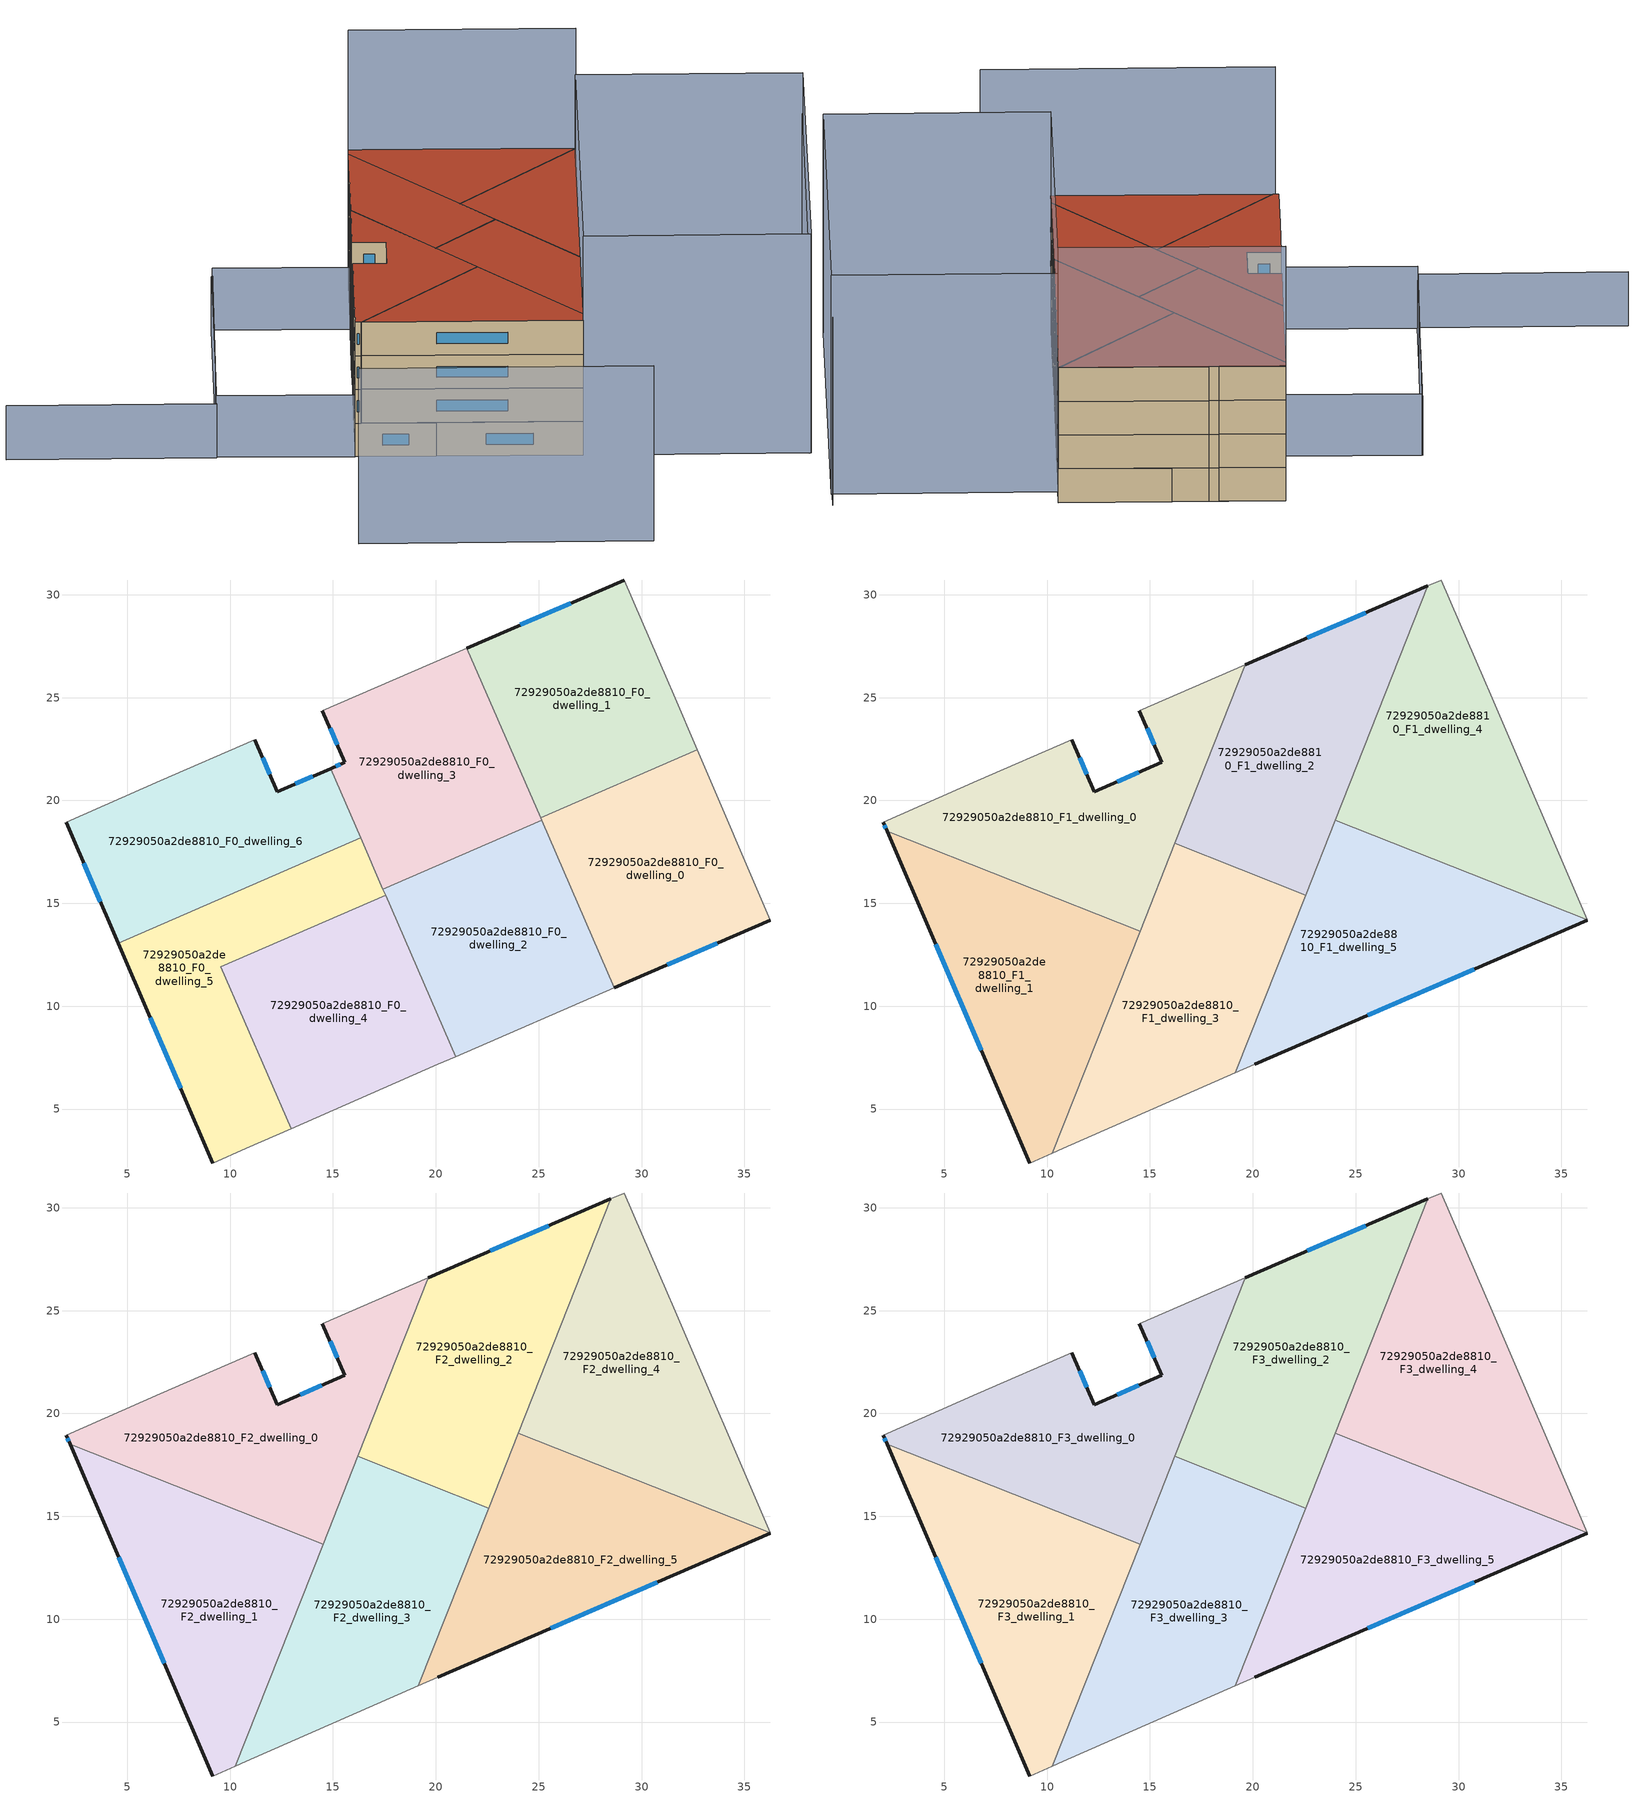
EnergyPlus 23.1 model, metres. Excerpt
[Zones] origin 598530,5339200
72929050a2de8810_F0_dwelling_0
 floor ground (EU_floor_Construction): 32.7,22.46 36.26,14.17 28.68,10.89 25.09,19.16 z0
 wall outside (EU_wall_Construction): 28.68,10.89 36.26,14.17 z0:3
 wall adiabatic (EU_wall_Construction): 36.26,14.17 32.7,22.46 z0:3
 wall to 72929050a2de8810_F0_dwelling_1 (EU_wall_Construction): 32.7,22.46 25.09,19.16 z0:3
 wall to 72929050a2de8810_F0_dwelling_2 (EU_wall_Construction): 25.14,19.04 28.68,10.89 z0:3
 wall to 72929050a2de8810_F0_dwelling_3 (EU_wall_Construction): 25.09,19.16 25.14,19.04 z0:3
 window (EU_Window_Construction): 31.26,12.01 33.68,13.06 z1.02:1.98
72929050a2de8810_F0_dwelling_1
 floor ground (EU_floor_Construction): 29.16,30.72 31.24,25.88 31.55,25.13 32.7,22.46 25.09,19.16 21.51,27.41 z0
 wall outside (EU_wall_Construction): 29.16,30.72 21.51,27.41 z0:3
 wall adiabatic (EU_wall_Construction): 32.7,22.46 31.55,25.13 31.24,25.88 29.16,30.72 z0:3
 wall to 72929050a2de8810_F0_dwelling_3 (EU_wall_Construction): 21.51,27.41 25.09,19.16 z0:3
 window (EU_Window_Construction): 26.56,29.59 24.11,28.54 z1.02:1.98
72929050a2de8810_F0_dwelling_2
 floor ground (EU_floor_Construction): 25.14,19.04 28.68,10.89 20.96,7.55 17.43,15.69 z0
 wall to 72929050a2de8810_F0_dwelling_3 (EU_wall_Construction): 25.14,19.04 17.43,15.69 z0:3
 wall adiabatic (EU_wall_Construction): 20.96,7.55 28.68,10.89 z0:3
 wall to 72929050a2de8810_F0_dwelling_4 (EU_wall_Construction): 17.56,15.39 20.96,7.55 z0:3
 wall to 72929050a2de8810_F0_dwelling_5 (EU_wall_Construction): 17.43,15.69 17.56,15.39 z0:3
72929050a2de8810_F0_dwelling_3
 floor ground (EU_floor_Construction): 21.51,27.41 25.14,19.04 17.43,15.69 14.89,21.55 15.58,21.85 14.49,24.37 z0
 wall outside (EU_wall_Construction): 14.49,24.37 15.58,21.85 14.89,21.55 z0:3
 wall adiabatic (EU_wall_Construction): 21.51,27.41 14.49,24.37 z0:3
 wall to 72929050a2de8810_F0_dwelling_6 (EU_wall_Construction): 14.89,21.55 16.35,18.18 z0:3
 wall to 72929050a2de8810_F0_dwelling_5 (EU_wall_Construction): 16.35,18.18 17.43,15.69 z0:3
 window (EU_Window_Construction): 15.35,21.75 15.12,21.65 / 14.86,23.52 15.21,22.71 z1.02:1.98
72929050a2de8810_F0_dwelling_4
 floor ground (EU_floor_Construction): 17.56,15.39 20.96,7.55 20.1,7.17 12.97,4.05 9.56,11.93 z0
 wall adiabatic (EU_wall_Construction): 12.97,4.05 20.1,7.17 20.96,7.55 z0:3
 wall to 72929050a2de8810_F0_dwelling_5 (EU_wall_Construction): 17.56,15.39 9.56,11.93 12.97,4.05 z0:3
72929050a2de8810_F0_dwelling_5
 floor ground (EU_floor_Construction): 16.35,18.18 17.56,15.39 9.56,11.93 12.97,4.05 10.78,3.08 9.16,2.38 4.56,13.07 z0
 wall outside (EU_wall_Construction): 4.56,13.07 9.16,2.38 z0:3
 wall adiabatic (EU_wall_Construction): 9.16,2.38 10.78,3.08 12.97,4.05 z0:3
 wall to 72929050a2de8810_F0_dwelling_6 (EU_wall_Construction): 16.35,18.18 4.56,13.07 z0:3
 window (EU_Window_Construction): 6.12,9.43 7.59,6.01 z1.02:1.98
72929050a2de8810_F0_dwelling_6
 floor ground (EU_floor_Construction): 14.89,21.55 16.35,18.18 4.56,13.07 2.03,18.95 6.61,20.96 11.2,22.95 12.3,20.43 z0
 wall outside (EU_wall_Construction): 2.03,18.95 4.56,13.07 / 14.89,21.55 12.3,20.43 11.2,22.95 z0:3
 wall adiabatic (EU_wall_Construction): 11.2,22.95 6.61,20.96 2.03,18.95 z0:3
 window (EU_Window_Construction): 2.89,16.95 3.7,15.07 / 11.93,21.28 11.58,22.09 / 14.01,21.17 13.18,20.81 z1.02:1.98
72929050a2de8810_F1_dwelling_0
 floor to 72929050a2de8810_F0_dwelling_6 (EU_floor_Construction): 14.89,21.55 16.33,18.23 16.3,18.16 10,15.42 2.22,18.5 2.03,18.95 6.61,20.96 11.2,22.95 12.3,20.43 z3
 floor to 72929050a2de8810_F0_dwelling_5 (EU_floor_Construction): 16.3,18.16 14.72,14.17 13.99,13.85 10,15.42 z3
 floor to 72929050a2de8810_F0_dwelling_3 (EU_floor_Construction): 19.64,26.6 16.33,18.23 14.89,21.55 15.58,21.85 14.49,24.37 z3
 floor to 72929050a2de8810_F0_dwelling_4 (EU_floor_Construction): 14.72,14.17 14.52,13.64 13.99,13.85 z3
 wall outside (EU_wall_Construction): 14.49,24.37 15.58,21.85 12.3,20.43 11.2,22.95 / 2.03,18.95 2.22,18.5 z3:6
 wall adiabatic (EU_wall_Construction): 19.64,26.6 14.49,24.37 / 11.2,22.95 6.61,20.96 2.03,18.95 z3:6
 wall to 72929050a2de8810_F1_dwelling_1 (EU_wall_Construction): 2.22,18.5 14.52,13.64 z3:6
 wall to 72929050a2de8810_F1_dwelling_2 (EU_wall_Construction): 16.21,17.92 19.64,26.6 z3:6
 wall to 72929050a2de8810_F1_dwelling_3 (EU_wall_Construction): 14.52,13.64 16.21,17.92 z3:6
 window (EU_Window_Construction): 11.93,21.28 11.58,22.09 / 14.47,21.37 13.42,20.91 / 14.86,23.52 15.21,22.71 / 2.09,18.8 2.15,18.65 z4.02:4.98
72929050a2de8810_F1_dwelling_1
 floor to 72929050a2de8810_F0_dwelling_5 (EU_floor_Construction): 13.99,13.85 9.56,11.93 11.8,6.76 10.26,2.86 9.16,2.38 4.56,13.07 10,15.42 z3
 floor to 72929050a2de8810_F0_dwelling_6 (EU_floor_Construction): 10,15.42 4.56,13.07 2.22,18.5 z3
 floor to 72929050a2de8810_F0_dwelling_4 (EU_floor_Construction): 14.52,13.64 11.8,6.76 9.56,11.93 13.99,13.85 z3
 wall outside (EU_wall_Construction): 2.22,18.5 9.16,2.38 z3:6
 wall adiabatic (EU_wall_Construction): 9.16,2.38 10.26,2.86 z3:6
 wall to 72929050a2de8810_F1_dwelling_3 (EU_wall_Construction): 10.26,2.86 14.52,13.64 z3:6
 window (EU_Window_Construction): 4.58,13.01 6.8,7.86 z4.02:4.98
72929050a2de8810_F1_dwelling_2
 floor to 72929050a2de8810_F0_dwelling_1 (EU_floor_Construction): 28.5,30.43 24.55,20.42 21.51,27.41 z3
 floor to 72929050a2de8810_F0_dwelling_2 (EU_floor_Construction): 23.76,18.44 22.56,15.41 19.53,16.6 z3
 floor to 72929050a2de8810_F0_dwelling_3 (EU_floor_Construction): 21.51,27.41 24.55,20.42 23.76,18.44 19.53,16.6 16.51,17.8 16.33,18.23 19.64,26.6 z3
 floor to 72929050a2de8810_F0_dwelling_5 (EU_floor_Construction): 16.35,18.18 16.51,17.8 16.21,17.92 16.3,18.16 z3
 wall outside (EU_wall_Construction): 28.5,30.43 19.64,26.6 z3:6
 wall to 72929050a2de8810_F1_dwelling_3 (EU_wall_Construction): 16.21,17.92 22.56,15.41 z3:6
 wall to 72929050a2de8810_F1_dwelling_4 (EU_wall_Construction): 24,19.04 28.5,30.43 z3:6
 wall to 72929050a2de8810_F1_dwelling_5 (EU_wall_Construction): 22.56,15.41 24,19.04 z3:6
 window (EU_Window_Construction): 25.49,29.13 22.65,27.91 z4.02:4.98
72929050a2de8810_F1_dwelling_3
 floor to 72929050a2de8810_F0_dwelling_4 (EU_floor_Construction): 17.56,15.39 20.17,9.36 19.15,6.76 12.97,4.05 11.8,6.76 14.72,14.17 z3
 floor to 72929050a2de8810_F0_dwelling_5 (EU_floor_Construction): 11.8,6.76 12.97,4.05 10.78,3.08 10.26,2.86 z3; 16.51,17.8 17.56,15.39 14.72,14.17 16.21,17.92 z3
 floor to 72929050a2de8810_F0_dwelling_2 (EU_floor_Construction): 22.56,15.41 20.17,9.36 17.43,15.69 19.53,16.6 z3
 floor to 72929050a2de8810_F0_dwelling_3 (EU_floor_Construction): 19.53,16.6 17.43,15.69 16.51,17.8 z3
 wall adiabatic (EU_wall_Construction): 10.26,2.86 10.78,3.08 19.15,6.76 z3:6
 wall to 72929050a2de8810_F1_dwelling_5 (EU_wall_Construction): 19.15,6.76 22.56,15.41 z3:6
72929050a2de8810_F1_dwelling_4
 floor to 72929050a2de8810_F0_dwelling_0 (EU_floor_Construction): 32.7,22.46 36.26,14.19 25.38,18.49 25.09,19.16 z3
 floor to 72929050a2de8810_F0_dwelling_1 (EU_floor_Construction): 29.16,30.72 31.24,25.88 31.55,25.13 32.7,22.46 25.09,19.16 24.55,20.42 28.5,30.43 z3
 floor to 72929050a2de8810_F0_dwelling_2 (EU_floor_Construction): 25.14,19.04 25.38,18.49 24.6,18.8 z3
 floor to 72929050a2de8810_F0_dwelling_3 (EU_floor_Construction): 24.55,20.42 25.14,19.04 24.6,18.8 24,19.04 z3
 wall to 72929050a2de8810_F1_dwelling_5 (EU_wall_Construction): 24,19.04 36.26,14.19 z3:6
 wall adiabatic (EU_wall_Construction): 36.26,14.19 31.55,25.13 31.24,25.88 29.16,30.72 28.5,30.43 z3:6
72929050a2de8810_F1_dwelling_5
 floor to 72929050a2de8810_F0_dwelling_2 (EU_floor_Construction): 25.38,18.49 28.68,10.89 20.96,7.55 20.17,9.36 23.76,18.44 24.6,18.8 z3
 floor to 72929050a2de8810_F0_dwelling_0 (EU_floor_Construction): 36.26,14.19 36.26,14.17 28.68,10.89 25.38,18.49 z3
 floor to 72929050a2de8810_F0_dwelling_4 (EU_floor_Construction): 20.17,9.36 20.96,7.55 20.1,7.17 19.15,6.76 z3
 floor to 72929050a2de8810_F0_dwelling_3 (EU_floor_Construction): 24.6,18.8 23.76,18.44 24,19.04 z3
 wall outside (EU_wall_Construction): 20.1,7.17 36.26,14.17 z3:6
 wall adiabatic (EU_wall_Construction): 36.26,14.17 36.26,14.19 / 19.15,6.76 20.1,7.17 z3:6
 window (EU_Window_Construction): 25.6,9.56 30.76,11.79 z4.02:4.98
72929050a2de8810_F2_dwelling_0
 floor to 72929050a2de8810_F1_dwelling_0 (EU_floor_Construction): 19.64,26.6 14.52,13.64 2.22,18.5 2.03,18.95 6.61,20.96 11.2,22.95 12.3,20.43 15.58,21.85 14.49,24.37 z6
 wall outside (EU_wall_Construction): 14.49,24.37 15.58,21.85 12.3,20.43 11.2,22.95 / 2.03,18.95 2.22,18.5 z6:9
 wall adiabatic (EU_wall_Construction): 19.64,26.6 14.49,24.37 / 11.2,22.95 6.61,20.96 2.03,18.95 z6:9
 wall to 72929050a2de8810_F2_dwelling_1 (EU_wall_Construction): 2.22,18.5 14.52,13.64 z6:9
 wall to 72929050a2de8810_F2_dwelling_2 (EU_wall_Construction): 16.21,17.92 19.64,26.6 z6:9
 wall to 72929050a2de8810_F2_dwelling_3 (EU_wall_Construction): 14.52,13.64 16.21,17.92 z6:9
 window (EU_Window_Construction): 11.93,21.28 11.58,22.09 / 14.47,21.37 13.42,20.91 / 14.86,23.52 15.21,22.71 / 2.09,18.8 2.15,18.65 z7.02:7.98
72929050a2de8810_F2_dwelling_1
 floor to 72929050a2de8810_F1_dwelling_1 (EU_floor_Construction): 14.52,13.64 10.26,2.86 9.16,2.38 2.22,18.5 z6
 wall outside (EU_wall_Construction): 2.22,18.5 9.16,2.38 z6:9
 wall adiabatic (EU_wall_Construction): 9.16,2.38 10.26,2.86 z6:9
 wall to 72929050a2de8810_F2_dwelling_3 (EU_wall_Construction): 10.26,2.86 14.52,13.64 z6:9
 window (EU_Window_Construction): 4.58,13.01 6.8,7.86 z7.02:7.98
72929050a2de8810_F2_dwelling_2
 floor to 72929050a2de8810_F1_dwelling_2 (EU_floor_Construction): 28.5,30.43 22.56,15.41 16.21,17.92 19.64,26.6 z6
 wall outside (EU_wall_Construction): 28.5,30.43 19.64,26.6 z6:9
 wall to 72929050a2de8810_F2_dwelling_3 (EU_wall_Construction): 16.21,17.92 22.56,15.41 z6:9
 wall to 72929050a2de8810_F2_dwelling_4 (EU_wall_Construction): 24,19.04 28.5,30.43 z6:9
 wall to 72929050a2de8810_F2_dwelling_5 (EU_wall_Construction): 22.56,15.41 24,19.04 z6:9
 window (EU_Window_Construction): 25.49,29.13 22.65,27.91 z7.02:7.98
72929050a2de8810_F2_dwelling_3
 floor to 72929050a2de8810_F1_dwelling_3 (EU_floor_Construction): 22.56,15.41 19.15,6.76 10.78,3.08 10.26,2.86 16.21,17.92 z6
 wall adiabatic (EU_wall_Construction): 10.26,2.86 10.78,3.08 19.15,6.76 z6:9
 wall to 72929050a2de8810_F2_dwelling_5 (EU_wall_Construction): 19.15,6.76 22.56,15.41 z6:9
72929050a2de8810_F2_dwelling_4
 floor to 72929050a2de8810_F1_dwelling_4 (EU_floor_Construction): 31.24,25.88 31.55,25.13 36.26,14.19 24,19.04 28.5,30.43 29.16,30.72 z6
 wall to 72929050a2de8810_F2_dwelling_5 (EU_wall_Construction): 24,19.04 36.26,14.19 z6:9
 wall adiabatic (EU_wall_Construction): 36.26,14.19 31.55,25.13 31.24,25.88 29.16,30.72 28.5,30.43 z6:9
72929050a2de8810_F2_dwelling_5
 floor to 72929050a2de8810_F1_dwelling_5 (EU_floor_Construction): 36.26,14.19 36.26,14.17 20.1,7.17 19.15,6.76 24,19.04 z6
 wall outside (EU_wall_Construction): 20.1,7.17 36.26,14.17 z6:9
 wall adiabatic (EU_wall_Construction): 36.26,14.17 36.26,14.19 / 19.15,6.76 20.1,7.17 z6:9
 window (EU_Window_Construction): 25.6,9.56 30.76,11.79 z7.02:7.98
72929050a2de8810_F3_dwelling_0
 floor to 72929050a2de8810_F2_dwelling_0 (EU_floor_Construction): 19.64,26.6 14.52,13.64 2.22,18.5 2.03,18.95 6.61,20.96 11.2,22.95 12.3,20.43 15.58,21.85 14.49,24.37 z9
 wall outside (EU_wall_Construction): 14.49,24.37 15.58,21.85 12.3,20.43 11.2,22.95 / 2.03,18.95 2.22,18.5 z9:12
 wall adiabatic (EU_wall_Construction): 19.64,26.6 14.49,24.37 / 11.2,22.95 6.61,20.96 2.03,18.95 z9:12
 wall to 72929050a2de8810_F3_dwelling_1 (EU_wall_Construction): 2.22,18.5 14.52,13.64 z9:12
 wall to 72929050a2de8810_F3_dwelling_2 (EU_wall_Construction): 16.21,17.92 19.64,26.6 z9:12
 wall to 72929050a2de8810_F3_dwelling_3 (EU_wall_Construction): 14.52,13.64 16.21,17.92 z9:12
 window (EU_Window_Construction): 11.93,21.28 11.58,22.09 / 14.47,21.37 13.42,20.91 / 14.86,23.52 15.21,22.71 / 2.09,18.8 2.15,18.65 z10.02:10.98
 roof outside (EU_roof_Construction): 14.52,13.64 19.64,26.6 14.49,24.37 15.58,21.85 12.3,20.43 11.2,22.95 6.61,20.96 2.03,18.95 2.22,18.5 z12
72929050a2de8810_F3_dwelling_1
 floor to 72929050a2de8810_F2_dwelling_1 (EU_floor_Construction): 14.52,13.64 10.26,2.86 9.16,2.38 2.22,18.5 z9
 wall outside (EU_wall_Construction): 2.22,18.5 9.16,2.38 z9:12
 wall adiabatic (EU_wall_Construction): 9.16,2.38 10.26,2.86 z9:12
 wall to 72929050a2de8810_F3_dwelling_3 (EU_wall_Construction): 10.26,2.86 14.52,13.64 z9:12
 window (EU_Window_Construction): 4.58,13.01 6.8,7.86 z10.02:10.98
 roof outside (EU_roof_Construction): 10.26,2.86 14.52,13.64 2.22,18.5 9.16,2.38 z12
72929050a2de8810_F3_dwelling_2
 floor to 72929050a2de8810_F2_dwelling_2 (EU_floor_Construction): 28.5,30.43 22.56,15.41 16.21,17.92 19.64,26.6 z9
 wall outside (EU_wall_Construction): 28.5,30.43 19.64,26.6 z9:12
 wall to 72929050a2de8810_F3_dwelling_3 (EU_wall_Construction): 16.21,17.92 22.56,15.41 z9:12
 wall to 72929050a2de8810_F3_dwelling_4 (EU_wall_Construction): 24,19.04 28.5,30.43 z9:12
 wall to 72929050a2de8810_F3_dwelling_5 (EU_wall_Construction): 22.56,15.41 24,19.04 z9:12
 window (EU_Window_Construction): 25.49,29.13 22.65,27.91 z10.02:10.98
 roof outside (EU_roof_Construction): 22.56,15.41 28.5,30.43 19.64,26.6 16.21,17.92 z12
72929050a2de8810_F3_dwelling_3
 floor to 72929050a2de8810_F2_dwelling_3 (EU_floor_Construction): 22.56,15.41 19.15,6.76 10.78,3.08 10.26,2.86 16.21,17.92 z9
 wall adiabatic (EU_wall_Construction): 10.26,2.86 10.78,3.08 19.15,6.76 z9:12
 wall to 72929050a2de8810_F3_dwelling_5 (EU_wall_Construction): 19.15,6.76 22.56,15.41 z9:12
 roof outside (EU_roof_Construction): 19.15,6.76 22.56,15.41 16.21,17.92 10.26,2.86 10.78,3.08 z12
72929050a2de8810_F3_dwelling_4
 floor to 72929050a2de8810_F2_dwelling_4 (EU_floor_Construction): 31.24,25.88 31.55,25.13 36.26,14.19 24,19.04 28.5,30.43 29.16,30.72 z9
 wall to 72929050a2de8810_F3_dwelling_5 (EU_wall_Construction): 24,19.04 36.26,14.19 z9:12
 wall adiabatic (EU_wall_Construction): 36.26,14.19 31.55,25.13 31.24,25.88 29.16,30.72 28.5,30.43 z9:12
 roof outside (EU_roof_Construction): 36.26,14.19 31.55,25.13 31.24,25.88 29.16,30.72 28.5,30.43 24,19.04 z12
72929050a2de8810_F3_dwelling_5
 floor to 72929050a2de8810_F2_dwelling_5 (EU_floor_Construction): 36.26,14.19 36.26,14.17 20.1,7.17 19.15,6.76 24,19.04 z9
 wall outside (EU_wall_Construction): 20.1,7.17 36.26,14.17 z9:12
 wall adiabatic (EU_wall_Construction): 36.26,14.17 36.26,14.19 / 19.15,6.76 20.1,7.17 z9:12
 window (EU_Window_Construction): 25.6,9.56 30.76,11.79 z10.02:10.98
 roof outside (EU_roof_Construction): 36.26,14.17 36.26,14.19 24,19.04 19.15,6.76 20.1,7.17 z12
shading: -11.68,13.01 -2.35,-8.39 z0:15.6; 16.3,-14.01 43.48,-2.15 z0:16.3; 36.27,14.17 29.11,30.7 z0:22.7; 16.4,-14.13 9.15,2.38 / 9.15,2.38 34.54,13.52 / 34.54,13.52 41.79,-2.98 / 41.79,-2.98 16.4,-14.13 z0:19.5; -2.27,29.05 17.84,37.68 / 17.84,37.68 22.15,27.63 / 22.15,27.63 2.05,19 / 2.05,19 -2.27,29.05 z0:5.5; 17.73,37.74 -2.29,29 / -2.29,29 -8.96,44.3 z0:4.8
[Building]
EU S2 Campaign: North Axis=0; Terrain=City; Solar Distribution=FullExterior
[Site:Location]
Vienna: Latitude=48; Longitude=16.5; Time Zone=1; Elevation=183
[SizingPeriod:WeatherFileDays]
AnnualSizingPeriod: Begin Month=1; Begin Day of Month=1; End Month=12; End Day of Month=31; Day of Week for Start Day=Monday; Use Weather File Daylight Saving Period=No; Use Weather File Rain and Snow Indicators=No
[MATERIAL]
EU_InternalMass_Material: Roughness=MediumRough; Thickness=0.1; Conductivity=1; Density=1800; Specific Heat=900; Thermal Absorptance=0.9; Solar Absorptance=0.7; Visible Absorptance=0.7
[MATERIAL:NOMASS] Roughness=MediumRough; Thermal Absorptance=0.9; Solar Absorptance=0.7; Visible Absorptance=0.7
Name | Thermal Resistance
EU_wall_NoMass | 0.942466
EU_roof_NoMass | 0.551687
EU_floor_NoMass | 0.66527
[WINDOWMATERIAL:SIMPLEGLAZINGSYSTEM]
EU_Window_SimpleGlazing: UFactor=2.03367; Solar Heat Gain Coefficient=0.65; Visible Transmittance=0.65
[CONSTRUCTION]
EU_wall_Construction: EU_wall_NoMass
EU_roof_Construction: EU_roof_NoMass
EU_floor_Construction: EU_floor_NoMass
EU_Window_Construction: EU_Window_SimpleGlazing
EU_InternalMass_Construction: EU_InternalMass_Material
[ZONE] Type=1; Multiplier=1; Ceiling Height=autocalculate; Floor Area=autocalculate; Part of Total Floor Area=Yes
Name | Volume
72929050a2de8810_F0_dwelling_0 | 224.111
72929050a2de8810_F1_dwelling_0; 72929050a2de8810_F2_dwelling_0; 72929050a2de8810_F3_dwelling_0 | 261.508
72929050a2de8810_F0_dwelling_1; 72929050a2de8810_F0_dwelling_4 | 224.123
72929050a2de8810_F1_dwelling_1; 72929050a2de8810_F2_dwelling_1; 72929050a2de8810_F3_dwelling_1 | 261.491
72929050a2de8810_F0_dwelling_2 | 224.109
72929050a2de8810_F1_dwelling_2; 72929050a2de8810_F2_dwelling_2; 72929050a2de8810_F3_dwelling_2 | 261.476
72929050a2de8810_F0_dwelling_3 | 224.139
72929050a2de8810_F1_dwelling_3; 72929050a2de8810_F2_dwelling_3; 72929050a2de8810_F3_dwelling_3 | 261.467
72929050a2de8810_F1_dwelling_4; 72929050a2de8810_F2_dwelling_4; 72929050a2de8810_F3_dwelling_4 | 261.471
72929050a2de8810_F0_dwelling_5 | 224.135
72929050a2de8810_F1_dwelling_5; 72929050a2de8810_F2_dwelling_5; 72929050a2de8810_F3_dwelling_5 | 261.492
72929050a2de8810_F0_dwelling_6 | 224.106
[INTERNALMASS] Construction=EU_InternalMass_Construction
Name | Zone or ZoneList | Surface Area
72929050a2de8810_F0_dwelling_0_EU_InternalMass | 72929050a2de8810_F0_dwelling_0 | 74.7051
72929050a2de8810_F0_dwelling_1_EU_InternalMass | 72929050a2de8810_F0_dwelling_1 | 74.7078
72929050a2de8810_F0_dwelling_2_EU_InternalMass | 72929050a2de8810_F0_dwelling_2 | 74.7036
72929050a2de8810_F0_dwelling_3_EU_InternalMass | 72929050a2de8810_F0_dwelling_3 | 74.7156
72929050a2de8810_F0_dwelling_4_EU_InternalMass | 72929050a2de8810_F0_dwelling_4 | 74.7067
72929050a2de8810_F0_dwelling_5_EU_InternalMass | 72929050a2de8810_F0_dwelling_5 | 74.7114
72929050a2de8810_F0_dwelling_6_EU_InternalMass | 72929050a2de8810_F0_dwelling_6 | 74.7026
72929050a2de8810_F1_dwelling_0_EU_InternalMass | 72929050a2de8810_F1_dwelling_0 | 87.1689
72929050a2de8810_F1_dwelling_1_EU_InternalMass | 72929050a2de8810_F1_dwelling_1 | 87.1638
72929050a2de8810_F1_dwelling_2_EU_InternalMass | 72929050a2de8810_F1_dwelling_2 | 87.1587
72929050a2de8810_F1_dwelling_3_EU_InternalMass | 72929050a2de8810_F1_dwelling_3 | 87.1555
72929050a2de8810_F1_dwelling_4_EU_InternalMass | 72929050a2de8810_F1_dwelling_4 | 87.1572
72929050a2de8810_F1_dwelling_5_EU_InternalMass | 72929050a2de8810_F1_dwelling_5 | 87.1639
72929050a2de8810_F2_dwelling_0_EU_InternalMass | 72929050a2de8810_F2_dwelling_0 | 87.1689
72929050a2de8810_F2_dwelling_1_EU_InternalMass | 72929050a2de8810_F2_dwelling_1 | 87.1638
72929050a2de8810_F2_dwelling_2_EU_InternalMass | 72929050a2de8810_F2_dwelling_2 | 87.1587
72929050a2de8810_F2_dwelling_3_EU_InternalMass | 72929050a2de8810_F2_dwelling_3 | 87.1555
72929050a2de8810_F2_dwelling_4_EU_InternalMass | 72929050a2de8810_F2_dwelling_4 | 87.1572
72929050a2de8810_F2_dwelling_5_EU_InternalMass | 72929050a2de8810_F2_dwelling_5 | 87.1639
72929050a2de8810_F3_dwelling_0_EU_InternalMass | 72929050a2de8810_F3_dwelling_0 | 87.1689
72929050a2de8810_F3_dwelling_1_EU_InternalMass | 72929050a2de8810_F3_dwelling_1 | 87.1638
72929050a2de8810_F3_dwelling_2_EU_InternalMass | 72929050a2de8810_F3_dwelling_2 | 87.1587
72929050a2de8810_F3_dwelling_3_EU_InternalMass | 72929050a2de8810_F3_dwelling_3 | 87.1555
72929050a2de8810_F3_dwelling_4_EU_InternalMass | 72929050a2de8810_F3_dwelling_4 | 87.1572
72929050a2de8810_F3_dwelling_5_EU_InternalMass | 72929050a2de8810_F3_dwelling_5 | 87.1639
[OTHEREQUIPMENT] Fuel Type=Electricity; Design Level Calculation Method=Watts/Area; Power per Zone Floor Area=1; Fraction Latent=0; Fraction Radiant=0; Fraction Lost=0; Carbon Dioxide Generation Rate=0; EndUse Subcategory=EU_Step8_InternalGains
Name | Zone or ZoneList or Space or SpaceList | Schedule
EU_Step8_InternalGain_72929050a2de8810_F0_dwelling_0_f000 | 72929050a2de8810_F0_dwelling_0 | EU_Step8_GainSchedule_72929050a2de8810_F0_dwelling_0_f000
EU_Step8_InternalGain_72929050a2de8810_F0_dwelling_1_f000 | 72929050a2de8810_F0_dwelling_1 | EU_Step8_GainSchedule_72929050a2de8810_F0_dwelling_1_f000
EU_Step8_InternalGain_72929050a2de8810_F0_dwelling_2_f000 | 72929050a2de8810_F0_dwelling_2 | EU_Step8_GainSchedule_72929050a2de8810_F0_dwelling_2_f000
EU_Step8_InternalGain_72929050a2de8810_F0_dwelling_3_f000 | 72929050a2de8810_F0_dwelling_3 | EU_Step8_GainSchedule_72929050a2de8810_F0_dwelling_3_f000
EU_Step8_InternalGain_72929050a2de8810_F0_dwelling_4_f000 | 72929050a2de8810_F0_dwelling_4 | EU_Step8_GainSchedule_72929050a2de8810_F0_dwelling_4_f000
EU_Step8_InternalGain_72929050a2de8810_F0_dwelling_5_f000 | 72929050a2de8810_F0_dwelling_5 | EU_Step8_GainSchedule_72929050a2de8810_F0_dwelling_5_f000
EU_Step8_InternalGain_72929050a2de8810_F0_dwelling_6_f000 | 72929050a2de8810_F0_dwelling_6 | EU_Step8_GainSchedule_72929050a2de8810_F0_dwelling_6_f000
EU_Step8_InternalGain_72929050a2de8810_F1_dwelling_0_f000 | 72929050a2de8810_F1_dwelling_0 | EU_Step8_GainSchedule_72929050a2de8810_F1_dwelling_0_f000
EU_Step8_InternalGain_72929050a2de8810_F1_dwelling_1_f000 | 72929050a2de8810_F1_dwelling_1 | EU_Step8_GainSchedule_72929050a2de8810_F1_dwelling_1_f000
EU_Step8_InternalGain_72929050a2de8810_F1_dwelling_2_f000 | 72929050a2de8810_F1_dwelling_2 | EU_Step8_GainSchedule_72929050a2de8810_F1_dwelling_2_f000
EU_Step8_InternalGain_72929050a2de8810_F1_dwelling_3_f000 | 72929050a2de8810_F1_dwelling_3 | EU_Step8_GainSchedule_72929050a2de8810_F1_dwelling_3_f000
EU_Step8_InternalGain_72929050a2de8810_F1_dwelling_4_f000 | 72929050a2de8810_F1_dwelling_4 | EU_Step8_GainSchedule_72929050a2de8810_F1_dwelling_4_f000
EU_Step8_InternalGain_72929050a2de8810_F1_dwelling_5_f000 | 72929050a2de8810_F1_dwelling_5 | EU_Step8_GainSchedule_72929050a2de8810_F1_dwelling_5_f000
EU_Step8_InternalGain_72929050a2de8810_F2_dwelling_0_f000 | 72929050a2de8810_F2_dwelling_0 | EU_Step8_GainSchedule_72929050a2de8810_F2_dwelling_0_f000
EU_Step8_InternalGain_72929050a2de8810_F2_dwelling_1_f000 | 72929050a2de8810_F2_dwelling_1 | EU_Step8_GainSchedule_72929050a2de8810_F2_dwelling_1_f000
EU_Step8_InternalGain_72929050a2de8810_F2_dwelling_2_f000 | 72929050a2de8810_F2_dwelling_2 | EU_Step8_GainSchedule_72929050a2de8810_F2_dwelling_2_f000
EU_Step8_InternalGain_72929050a2de8810_F2_dwelling_3_f000 | 72929050a2de8810_F2_dwelling_3 | EU_Step8_GainSchedule_72929050a2de8810_F2_dwelling_3_f000
EU_Step8_InternalGain_72929050a2de8810_F2_dwelling_4_f000 | 72929050a2de8810_F2_dwelling_4 | EU_Step8_GainSchedule_72929050a2de8810_F2_dwelling_4_f000
EU_Step8_InternalGain_72929050a2de8810_F2_dwelling_5_f000 | 72929050a2de8810_F2_dwelling_5 | EU_Step8_GainSchedule_72929050a2de8810_F2_dwelling_5_f000
EU_Step8_InternalGain_72929050a2de8810_F3_dwelling_0_f000 | 72929050a2de8810_F3_dwelling_0 | EU_Step8_GainSchedule_72929050a2de8810_F3_dwelling_0_f000
EU_Step8_InternalGain_72929050a2de8810_F3_dwelling_1_f000 | 72929050a2de8810_F3_dwelling_1 | EU_Step8_GainSchedule_72929050a2de8810_F3_dwelling_1_f000
EU_Step8_InternalGain_72929050a2de8810_F3_dwelling_2_f000 | 72929050a2de8810_F3_dwelling_2 | EU_Step8_GainSchedule_72929050a2de8810_F3_dwelling_2_f000
EU_Step8_InternalGain_72929050a2de8810_F3_dwelling_3_f000 | 72929050a2de8810_F3_dwelling_3 | EU_Step8_GainSchedule_72929050a2de8810_F3_dwelling_3_f000
EU_Step8_InternalGain_72929050a2de8810_F3_dwelling_4_f000 | 72929050a2de8810_F3_dwelling_4 | EU_Step8_GainSchedule_72929050a2de8810_F3_dwelling_4_f000
EU_Step8_InternalGain_72929050a2de8810_F3_dwelling_5_f000 | 72929050a2de8810_F3_dwelling_5 | EU_Step8_GainSchedule_72929050a2de8810_F3_dwelling_5_f000
[ZONEVENTILATION:DESIGNFLOWRATE] Schedule=EU_AlwaysOn; Design Flow Rate Calculation Method=AirChanges/Hour; Air Changes per Hour=0.530523; Ventilation Type=Natural; Fan Pressure Rise=0; Fan Total Efficiency=1; Constant Term Coefficient=1; Temperature Term Coefficient=0; Velocity Term Coefficient=0; Velocity Squared Term Coefficient=0; Minimum Indoor Temperature=-100; Maximum Indoor Temperature=100; Delta Temperature=-100; Minimum Outdoor Temperature=-100; Maximum Outdoor Temperature=100; Maximum Wind Speed=40
Name | Zone or ZoneList or Space or SpaceList
EU_ConstantAir_72929050a2de8810_F0_dwelling_0 | 72929050a2de8810_F0_dwelling_0
EU_ConstantAir_72929050a2de8810_F0_dwelling_1 | 72929050a2de8810_F0_dwelling_1
EU_ConstantAir_72929050a2de8810_F0_dwelling_2 | 72929050a2de8810_F0_dwelling_2
EU_ConstantAir_72929050a2de8810_F0_dwelling_3 | 72929050a2de8810_F0_dwelling_3
EU_ConstantAir_72929050a2de8810_F0_dwelling_4 | 72929050a2de8810_F0_dwelling_4
EU_ConstantAir_72929050a2de8810_F0_dwelling_5 | 72929050a2de8810_F0_dwelling_5
EU_ConstantAir_72929050a2de8810_F0_dwelling_6 | 72929050a2de8810_F0_dwelling_6
EU_ConstantAir_72929050a2de8810_F1_dwelling_0 | 72929050a2de8810_F1_dwelling_0
EU_ConstantAir_72929050a2de8810_F1_dwelling_1 | 72929050a2de8810_F1_dwelling_1
EU_ConstantAir_72929050a2de8810_F1_dwelling_2 | 72929050a2de8810_F1_dwelling_2
EU_ConstantAir_72929050a2de8810_F1_dwelling_3 | 72929050a2de8810_F1_dwelling_3
EU_ConstantAir_72929050a2de8810_F1_dwelling_4 | 72929050a2de8810_F1_dwelling_4
EU_ConstantAir_72929050a2de8810_F1_dwelling_5 | 72929050a2de8810_F1_dwelling_5
EU_ConstantAir_72929050a2de8810_F2_dwelling_0 | 72929050a2de8810_F2_dwelling_0
EU_ConstantAir_72929050a2de8810_F2_dwelling_1 | 72929050a2de8810_F2_dwelling_1
EU_ConstantAir_72929050a2de8810_F2_dwelling_2 | 72929050a2de8810_F2_dwelling_2
EU_ConstantAir_72929050a2de8810_F2_dwelling_3 | 72929050a2de8810_F2_dwelling_3
EU_ConstantAir_72929050a2de8810_F2_dwelling_4 | 72929050a2de8810_F2_dwelling_4
EU_ConstantAir_72929050a2de8810_F2_dwelling_5 | 72929050a2de8810_F2_dwelling_5
EU_ConstantAir_72929050a2de8810_F3_dwelling_0 | 72929050a2de8810_F3_dwelling_0
EU_ConstantAir_72929050a2de8810_F3_dwelling_1 | 72929050a2de8810_F3_dwelling_1
EU_ConstantAir_72929050a2de8810_F3_dwelling_2 | 72929050a2de8810_F3_dwelling_2
EU_ConstantAir_72929050a2de8810_F3_dwelling_3 | 72929050a2de8810_F3_dwelling_3
EU_ConstantAir_72929050a2de8810_F3_dwelling_4 | 72929050a2de8810_F3_dwelling_4
EU_ConstantAir_72929050a2de8810_F3_dwelling_5 | 72929050a2de8810_F3_dwelling_5
[HVACTEMPLATE:THERMOSTAT] Constant Heating Setpoint=20; Constant Cooling Setpoint=50
EU_HeatOnly_72929050a2de8810_F0_dwelling_0; EU_HeatOnly_72929050a2de8810_F0_dwelling_1; EU_HeatOnly_72929050a2de8810_F0_dwelling_2; EU_HeatOnly_72929050a2de8810_F0_dwelling_3; EU_HeatOnly_72929050a2de8810_F0_dwelling_4; EU_HeatOnly_72929050a2de8810_F0_dwelling_5; EU_HeatOnly_72929050a2de8810_F0_dwelling_6; EU_HeatOnly_72929050a2de8810_F1_dwelling_0; EU_HeatOnly_72929050a2de8810_F1_dwelling_1; EU_HeatOnly_72929050a2de8810_F1_dwelling_2; EU_HeatOnly_72929050a2de8810_F1_dwelling_3; EU_HeatOnly_72929050a2de8810_F1_dwelling_4; EU_HeatOnly_72929050a2de8810_F1_dwelling_5; EU_HeatOnly_72929050a2de8810_F2_dwelling_0; EU_HeatOnly_72929050a2de8810_F2_dwelling_1; EU_HeatOnly_72929050a2de8810_F2_dwelling_2; EU_HeatOnly_72929050a2de8810_F2_dwelling_3; EU_HeatOnly_72929050a2de8810_F2_dwelling_4; EU_HeatOnly_72929050a2de8810_F2_dwelling_5; EU_HeatOnly_72929050a2de8810_F3_dwelling_0; EU_HeatOnly_72929050a2de8810_F3_dwelling_1; EU_HeatOnly_72929050a2de8810_F3_dwelling_2; EU_HeatOnly_72929050a2de8810_F3_dwelling_3; EU_HeatOnly_72929050a2de8810_F3_dwelling_4; EU_HeatOnly_72929050a2de8810_F3_dwelling_5
[HVACTEMPLATE:ZONE:IDEALLOADSAIRSYSTEM] System Availability Schedule=EU_AlwaysOn; Maximum Heating Supply Air Temperature=50; Minimum Cooling Supply Air Temperature=13; Maximum Heating Supply Air Humidity Ratio=0.0156; Minimum Cooling Supply Air Humidity Ratio=0.0077; Heating Limit=NoLimit; Cooling Limit=NoLimit; Heating Availability Schedule=EU_AlwaysOn; Cooling Availability Schedule=EU_CoolingOff; Dehumidification Control Type=ConstantSensibleHeatRatio; Cooling Sensible Heat Ratio=0.7; Dehumidification Setpoint=60; Humidification Control Type=None; Humidification Setpoint=30; Outdoor Air Method=None; Outdoor Air Flow Rate per Person=0.00944; Outdoor Air Flow Rate per Zone Floor Area=0; Outdoor Air Flow Rate per Zone=0; Demand Controlled Ventilation Type=None; Outdoor Air Economizer Type=NoEconomizer; Heat Recovery Type=None; Sensible Heat Recovery Effectiveness=0.7; Latent Heat Recovery Effectiveness=0.65
Name | Template Thermostat
72929050a2de8810_F0_dwelling_0 | EU_HeatOnly_72929050a2de8810_F0_dwelling_0
72929050a2de8810_F0_dwelling_1 | EU_HeatOnly_72929050a2de8810_F0_dwelling_1
72929050a2de8810_F0_dwelling_2 | EU_HeatOnly_72929050a2de8810_F0_dwelling_2
72929050a2de8810_F0_dwelling_3 | EU_HeatOnly_72929050a2de8810_F0_dwelling_3
72929050a2de8810_F0_dwelling_4 | EU_HeatOnly_72929050a2de8810_F0_dwelling_4
72929050a2de8810_F0_dwelling_5 | EU_HeatOnly_72929050a2de8810_F0_dwelling_5
72929050a2de8810_F0_dwelling_6 | EU_HeatOnly_72929050a2de8810_F0_dwelling_6
72929050a2de8810_F1_dwelling_0 | EU_HeatOnly_72929050a2de8810_F1_dwelling_0
72929050a2de8810_F1_dwelling_1 | EU_HeatOnly_72929050a2de8810_F1_dwelling_1
72929050a2de8810_F1_dwelling_2 | EU_HeatOnly_72929050a2de8810_F1_dwelling_2
72929050a2de8810_F1_dwelling_3 | EU_HeatOnly_72929050a2de8810_F1_dwelling_3
72929050a2de8810_F1_dwelling_4 | EU_HeatOnly_72929050a2de8810_F1_dwelling_4
72929050a2de8810_F1_dwelling_5 | EU_HeatOnly_72929050a2de8810_F1_dwelling_5
72929050a2de8810_F2_dwelling_0 | EU_HeatOnly_72929050a2de8810_F2_dwelling_0
72929050a2de8810_F2_dwelling_1 | EU_HeatOnly_72929050a2de8810_F2_dwelling_1
72929050a2de8810_F2_dwelling_2 | EU_HeatOnly_72929050a2de8810_F2_dwelling_2
72929050a2de8810_F2_dwelling_3 | EU_HeatOnly_72929050a2de8810_F2_dwelling_3
72929050a2de8810_F2_dwelling_4 | EU_HeatOnly_72929050a2de8810_F2_dwelling_4
72929050a2de8810_F2_dwelling_5 | EU_HeatOnly_72929050a2de8810_F2_dwelling_5
72929050a2de8810_F3_dwelling_0 | EU_HeatOnly_72929050a2de8810_F3_dwelling_0
72929050a2de8810_F3_dwelling_1 | EU_HeatOnly_72929050a2de8810_F3_dwelling_1
72929050a2de8810_F3_dwelling_2 | EU_HeatOnly_72929050a2de8810_F3_dwelling_2
72929050a2de8810_F3_dwelling_3 | EU_HeatOnly_72929050a2de8810_F3_dwelling_3
72929050a2de8810_F3_dwelling_4 | EU_HeatOnly_72929050a2de8810_F3_dwelling_4
72929050a2de8810_F3_dwelling_5 | EU_HeatOnly_72929050a2de8810_F3_dwelling_5
[SIZING:ZONE] Zone Cooling Design Supply Air Temperature Input Method=SupplyAirTemperature; Zone Cooling Design Supply Air Temperature=13; Zone Heating Design Supply Air Temperature Input Method=SupplyAirTemperature; Zone Heating Design Supply Air Temperature=50; Zone Cooling Design Supply Air Humidity Ratio=0.008; Zone Heating Design Supply Air Humidity Ratio=0.008; Cooling Design Air Flow Method=DesignDay; Cooling Design Air Flow Rate=0; Cooling Minimum Air Flow per Zone Floor Area=0.000762; Cooling Minimum Air Flow=0; Cooling Minimum Air Flow Fraction=0.2; Heating Design Air Flow Method=DesignDay; Heating Design Air Flow Rate=0; Heating Maximum Air Flow per Zone Floor Area=0.002032; Heating Maximum Air Flow=0.141576; Heating Maximum Air Flow Fraction=0.3; Account for Dedicated Outdoor Air System=No; Dedicated Outdoor Air System Control Strategy=NeutralSupplyAir; Dedicated Outdoor Air Low Setpoint Temperature for Design=autosize; Dedicated Outdoor Air High Setpoint Temperature for Design=autosize; Zone Load Sizing Method=Sensible Load Only No Latent Load; Zone Latent Cooling Design Supply Air Humidity Ratio Input Method=HumidityRatioDifference; Zone Cooling Design Supply Air Humidity Ratio Difference=0.005; Zone Latent Heating Design Supply Air Humidity Ratio Input Method=HumidityRatioDifference; Zone Humidification Design Supply Air Humidity Ratio Difference=0.005
72929050a2de8810_F0_dwelling_0; 72929050a2de8810_F0_dwelling_1; 72929050a2de8810_F0_dwelling_2; 72929050a2de8810_F0_dwelling_3; 72929050a2de8810_F0_dwelling_4; 72929050a2de8810_F0_dwelling_5; 72929050a2de8810_F0_dwelling_6; 72929050a2de8810_F1_dwelling_0; 72929050a2de8810_F1_dwelling_1; 72929050a2de8810_F1_dwelling_2; 72929050a2de8810_F1_dwelling_3; 72929050a2de8810_F1_dwelling_4; 72929050a2de8810_F1_dwelling_5; 72929050a2de8810_F2_dwelling_0; 72929050a2de8810_F2_dwelling_1; 72929050a2de8810_F2_dwelling_2; 72929050a2de8810_F2_dwelling_3; 72929050a2de8810_F2_dwelling_4; 72929050a2de8810_F2_dwelling_5; 72929050a2de8810_F3_dwelling_0; 72929050a2de8810_F3_dwelling_1; 72929050a2de8810_F3_dwelling_2; 72929050a2de8810_F3_dwelling_3; 72929050a2de8810_F3_dwelling_4; 72929050a2de8810_F3_dwelling_5
[SCHEDULE:CONSTANT]
Name | Hourly Value
EU_AlwaysOn | 1
EU_CoolingOff | 0
[SCHEDULE:FILE] Column Number=1; Rows to Skip at Top=0; Number of Hours of Data=8760; Column Separator=Comma; Interpolate to Timestep=No; Minutes per Item=60; Adjust Schedule for Daylight Savings=Yes
Name | File
EU_Step8_GainSchedule_72929050a2de8810_F0_dwelling_0_f000 | ../../schedules/72929050a2de8810/72929050a2de8810_F0_dwelling_0_f000_gain.csv
EU_Step8_GainSchedule_72929050a2de8810_F0_dwelling_1_f000 | ../../schedules/72929050a2de8810/72929050a2de8810_F0_dwelling_1_f000_gain.csv
EU_Step8_GainSchedule_72929050a2de8810_F0_dwelling_2_f000 | ../../schedules/72929050a2de8810/72929050a2de8810_F0_dwelling_2_f000_gain.csv
EU_Step8_GainSchedule_72929050a2de8810_F0_dwelling_3_f000 | ../../schedules/72929050a2de8810/72929050a2de8810_F0_dwelling_3_f000_gain.csv
EU_Step8_GainSchedule_72929050a2de8810_F0_dwelling_4_f000 | ../../schedules/72929050a2de8810/72929050a2de8810_F0_dwelling_4_f000_gain.csv
EU_Step8_GainSchedule_72929050a2de8810_F0_dwelling_5_f000 | ../../schedules/72929050a2de8810/72929050a2de8810_F0_dwelling_5_f000_gain.csv
EU_Step8_GainSchedule_72929050a2de8810_F0_dwelling_6_f000 | ../../schedules/72929050a2de8810/72929050a2de8810_F0_dwelling_6_f000_gain.csv
EU_Step8_GainSchedule_72929050a2de8810_F1_dwelling_0_f000 | ../../schedules/72929050a2de8810/72929050a2de8810_F1_dwelling_0_f000_gain.csv
EU_Step8_GainSchedule_72929050a2de8810_F1_dwelling_1_f000 | ../../schedules/72929050a2de8810/72929050a2de8810_F1_dwelling_1_f000_gain.csv
EU_Step8_GainSchedule_72929050a2de8810_F1_dwelling_2_f000 | ../../schedules/72929050a2de8810/72929050a2de8810_F1_dwelling_2_f000_gain.csv
EU_Step8_GainSchedule_72929050a2de8810_F1_dwelling_3_f000 | ../../schedules/72929050a2de8810/72929050a2de8810_F1_dwelling_3_f000_gain.csv
EU_Step8_GainSchedule_72929050a2de8810_F1_dwelling_4_f000 | ../../schedules/72929050a2de8810/72929050a2de8810_F1_dwelling_4_f000_gain.csv
EU_Step8_GainSchedule_72929050a2de8810_F1_dwelling_5_f000 | ../../schedules/72929050a2de8810/72929050a2de8810_F1_dwelling_5_f000_gain.csv
EU_Step8_GainSchedule_72929050a2de8810_F2_dwelling_0_f000 | ../../schedules/72929050a2de8810/72929050a2de8810_F2_dwelling_0_f000_gain.csv
EU_Step8_GainSchedule_72929050a2de8810_F2_dwelling_1_f000 | ../../schedules/72929050a2de8810/72929050a2de8810_F2_dwelling_1_f000_gain.csv
EU_Step8_GainSchedule_72929050a2de8810_F2_dwelling_2_f000 | ../../schedules/72929050a2de8810/72929050a2de8810_F2_dwelling_2_f000_gain.csv
EU_Step8_GainSchedule_72929050a2de8810_F2_dwelling_3_f000 | ../../schedules/72929050a2de8810/72929050a2de8810_F2_dwelling_3_f000_gain.csv
EU_Step8_GainSchedule_72929050a2de8810_F2_dwelling_4_f000 | ../../schedules/72929050a2de8810/72929050a2de8810_F2_dwelling_4_f000_gain.csv
EU_Step8_GainSchedule_72929050a2de8810_F2_dwelling_5_f000 | ../../schedules/72929050a2de8810/72929050a2de8810_F2_dwelling_5_f000_gain.csv
EU_Step8_GainSchedule_72929050a2de8810_F3_dwelling_0_f000 | ../../schedules/72929050a2de8810/72929050a2de8810_F3_dwelling_0_f000_gain.csv
EU_Step8_GainSchedule_72929050a2de8810_F3_dwelling_1_f000 | ../../schedules/72929050a2de8810/72929050a2de8810_F3_dwelling_1_f000_gain.csv
EU_Step8_GainSchedule_72929050a2de8810_F3_dwelling_2_f000 | ../../schedules/72929050a2de8810/72929050a2de8810_F3_dwelling_2_f000_gain.csv
EU_Step8_GainSchedule_72929050a2de8810_F3_dwelling_3_f000 | ../../schedules/72929050a2de8810/72929050a2de8810_F3_dwelling_3_f000_gain.csv
EU_Step8_GainSchedule_72929050a2de8810_F3_dwelling_4_f000 | ../../schedules/72929050a2de8810/72929050a2de8810_F3_dwelling_4_f000_gain.csv
EU_Step8_GainSchedule_72929050a2de8810_F3_dwelling_5_f000 | ../../schedules/72929050a2de8810/72929050a2de8810_F3_dwelling_5_f000_gain.csv
